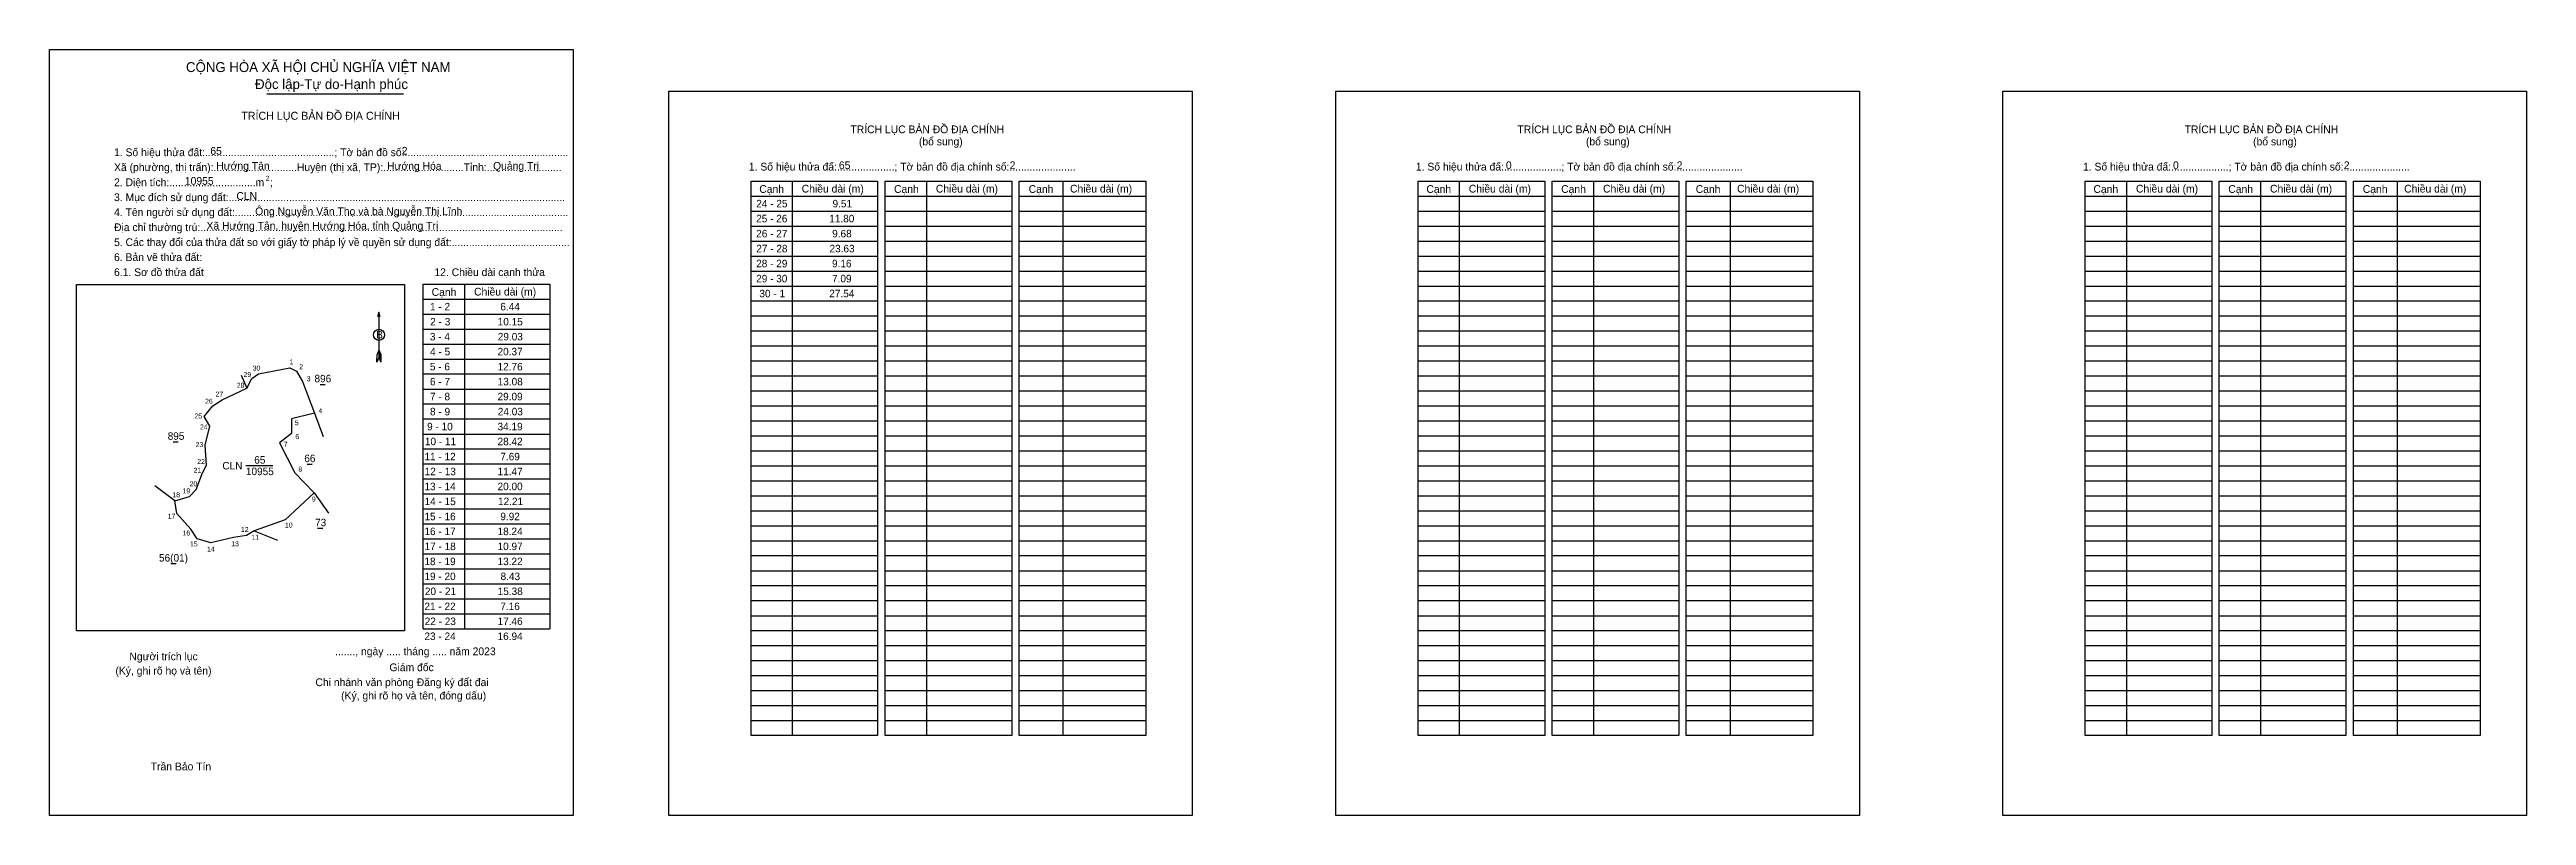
# Model space of a CAD drawing. Extents: x 547238 to 549376, y 1844140 to 1844801.
import ezdxf

# ---------------------------------------------------------------- set-up
doc = ezdxf.new("R2010")
doc.units = 0
for name, color, linetype in [('Level 1', 7, 'Continuous'), ('Level 10', 7, 'Continuous'), ('Level 13', 7, 'Continuous'), ('Level 2', 7, 'Continuous'), ('Level 27', 7, 'Continuous'), ('Level 36', 7, 'Continuous'), ('Level 52', 7, 'Continuous'), ('Level 6', 7, 'Continuous'), ('Level 9', 7, 'Continuous')]:
    doc.layers.add(name, color=color, linetype=linetype)

msp = doc.modelspace()

# ---------------------------------------------------------------- linework, layer by layer
at = {"layer": 'Level 1'}
for p, q in [((547238, 1844800.6), (547238, 1844800.6)), ((547772.5, 1844764.6), (547772.5, 1844764.6)), ((547843.5, 1844674.1), (547952.7, 1844674.1)), ((547879, 1844687), (547879, 1844208.6)), ((547959.2, 1844674.1), (548068.5, 1844674.1)), ((547994.8, 1844687), (547994.8, 1844208.6)), ((548075, 1844674.1), (548184.2, 1844674.1)), ((548112.7, 1844687), (548112.7, 1844208.6)), ((548419.2, 1844674.1), (548528.5, 1844674.1)), ((548454.8, 1844687), (548454.8, 1844208.6)), ((548535, 1844674.1), (548644.2, 1844674.1)), ((548570.5, 1844687), (548570.5, 1844208.6)), ((548650.7, 1844674.1), (548760, 1844674.1)), ((548688.5, 1844687), (548688.5, 1844208.6)), ((548995, 1844674.1), (549104.2, 1844674.1)), ((549030.5, 1844687), (549030.5, 1844208.6)), ((549110.7, 1844674.1), (549220, 1844674.1)), ((549146.3, 1844687), (549146.3, 1844208.6)), ((549226.5, 1844674.1), (549335.8, 1844674.1)), ((549264.2, 1844687), (549264.2, 1844208.6)), ((547843.5, 1844661.2), (547952.7, 1844661.2)), ((547959.2, 1844661.2), (548068.5, 1844661.2)), ((548075, 1844661.2), (548184.2, 1844661.2)), ((548419.2, 1844661.2), (548528.5, 1844661.2)), ((548535, 1844661.2), (548644.2, 1844661.2)), ((548650.7, 1844661.2), (548760, 1844661.2)), ((548995, 1844661.2), (549104.2, 1844661.2)), ((549110.7, 1844661.2), (549220, 1844661.2)), ((549226.5, 1844661.2), (549335.8, 1844661.2)), ((547843.5, 1844648.2), (547952.7, 1844648.2)), ((547843.5, 1844635.3), (547952.7, 1844635.3)), ((547959.2, 1844648.2), (548068.5, 1844648.2)), ((547959.2, 1844635.3), (548068.5, 1844635.3)), ((548075, 1844648.2), (548184.2, 1844648.2)), ((548075, 1844635.3), (548184.2, 1844635.3)), ((548419.2, 1844648.2), (548528.5, 1844648.2)), ((548419.2, 1844635.3), (548528.5, 1844635.3)), ((548535, 1844648.2), (548644.2, 1844648.2)), ((548535, 1844635.3), (548644.2, 1844635.3)), ((548650.7, 1844648.2), (548760, 1844648.2)), ((548650.7, 1844635.3), (548760, 1844635.3)), ((548995, 1844648.2), (549104.2, 1844648.2)), ((548995, 1844635.3), (549104.2, 1844635.3)), ((549110.7, 1844648.2), (549220, 1844648.2)), ((549110.7, 1844635.3), (549220, 1844635.3)), ((549226.5, 1844648.2), (549335.8, 1844648.2)), ((549226.5, 1844635.3), (549335.8, 1844635.3)), ((547843.5, 1844622.4), (547952.7, 1844622.4)), ((547843.5, 1844609.4), (547952.7, 1844609.4)), ((547959.2, 1844622.4), (548068.5, 1844622.4)), ((547959.2, 1844609.4), (548068.5, 1844609.4)), ((548075, 1844622.4), (548184.2, 1844622.4)), ((548075, 1844609.4), (548184.2, 1844609.4)), ((548419.2, 1844622.4), (548528.5, 1844622.4)), ((548419.2, 1844609.4), (548528.5, 1844609.4)), ((548535, 1844622.4), (548644.2, 1844622.4)), ((548535, 1844609.4), (548644.2, 1844609.4)), ((548650.7, 1844622.4), (548760, 1844622.4)), ((548650.7, 1844609.4), (548760, 1844609.4)), ((548995, 1844622.4), (549104.2, 1844622.4)), ((548995, 1844609.4), (549104.2, 1844609.4)), ((549110.7, 1844622.4), (549220, 1844622.4)), ((549110.7, 1844609.4), (549220, 1844609.4)), ((549226.5, 1844622.4), (549335.8, 1844622.4)), ((549226.5, 1844609.4), (549335.8, 1844609.4)), ((547261.4, 1844597.8), (547261.4, 1844597.8)), ((547261.4, 1844597.8), (547544.3, 1844597.8)), ((547261.4, 1844298.9), (547261.4, 1844597.8)), ((547544.3, 1844597.8), (547544.3, 1844298.9)), ((547560.6, 1844585.2), (547669.9, 1844585.2)), ((547596.2, 1844598.2), (547596.2, 1844300.7)), ((547843.5, 1844596.5), (547952.7, 1844596.5)), ((547959.2, 1844596.5), (548068.5, 1844596.5)), ((548075, 1844596.5), (548184.2, 1844596.5)), ((548419.2, 1844596.5), (548528.5, 1844596.5)), ((548535, 1844596.5), (548644.2, 1844596.5)), ((548650.7, 1844596.5), (548760, 1844596.5)), ((548995, 1844596.5), (549104.2, 1844596.5)), ((549110.7, 1844596.5), (549220, 1844596.5)), ((549226.5, 1844596.5), (549335.8, 1844596.5)), ((547522.3, 1844574), (547522.3, 1844534.9)), ((547560.6, 1844572.3), (547669.9, 1844572.3)), ((547843.5, 1844583.6), (547952.7, 1844583.6)), ((547843.5, 1844570.7), (547952.7, 1844570.7)), ((547959.2, 1844583.6), (548068.5, 1844583.6)), ((547959.2, 1844570.7), (548068.5, 1844570.7)), ((548075, 1844583.6), (548184.2, 1844583.6)), ((548075, 1844570.7), (548184.2, 1844570.7)), ((548419.2, 1844583.6), (548528.5, 1844583.6)), ((548419.2, 1844570.7), (548528.5, 1844570.7)), ((548535, 1844583.6), (548644.2, 1844583.6)), ((548535, 1844570.7), (548644.2, 1844570.7)), ((548650.7, 1844583.6), (548760, 1844583.6)), ((548650.7, 1844570.7), (548760, 1844570.7)), ((548995, 1844583.6), (549104.2, 1844583.6)), ((548995, 1844570.7), (549104.2, 1844570.7)), ((549110.7, 1844583.6), (549220, 1844583.6)), ((549110.7, 1844570.7), (549220, 1844570.7)), ((549226.5, 1844583.6), (549335.8, 1844583.6)), ((549226.5, 1844570.7), (549335.8, 1844570.7)), ((547560.6, 1844559.4), (547669.9, 1844559.4)), ((547560.6, 1844546.4), (547669.9, 1844546.4)), ((547843.5, 1844557.7), (547952.7, 1844557.7)), ((547843.5, 1844544.8), (547952.7, 1844544.8)), ((547959.2, 1844557.7), (548068.5, 1844557.7)), ((547959.2, 1844544.8), (548068.5, 1844544.8)), ((548075, 1844557.7), (548184.2, 1844557.7)), ((548075, 1844544.8), (548184.2, 1844544.8)), ((548419.2, 1844557.7), (548528.5, 1844557.7)), ((548419.2, 1844544.8), (548528.5, 1844544.8)), ((548535, 1844557.7), (548644.2, 1844557.7)), ((548535, 1844544.8), (548644.2, 1844544.8)), ((548650.7, 1844557.7), (548760, 1844557.7)), ((548650.7, 1844544.8), (548760, 1844544.8)), ((548995, 1844557.7), (549104.2, 1844557.7)), ((548995, 1844544.8), (549104.2, 1844544.8)), ((549110.7, 1844557.7), (549220, 1844557.7)), ((549110.7, 1844544.8), (549220, 1844544.8)), ((549226.5, 1844557.7), (549335.8, 1844557.7)), ((549226.5, 1844544.8), (549335.8, 1844544.8)), ((547520.6, 1844530.9), (547520.7, 1844537.4)), ((547522.3, 1844534.9), (547520.6, 1844530.9)), ((547522.3, 1844541.3), (547520.7, 1844537.4)), ((547522.3, 1844541.3), (547524, 1844537.4)), ((547522.3, 1844540.8), (547524, 1844536.8)), ((547522.3, 1844540.2), (547524, 1844536.2)), ((547522.3, 1844539.7), (547524, 1844535.6)), ((547522.3, 1844539.1), (547524, 1844535)), ((547522.3, 1844538.5), (547524, 1844534.5)), ((547522.3, 1844538), (547524, 1844533.9)), ((547522.3, 1844537.4), (547524, 1844533.3)), ((547522.3, 1844536.8), (547524, 1844532.7)), ((547522.3, 1844536.3), (547524, 1844532.1)), ((547522.3, 1844535.7), (547524, 1844531.6)), ((547522.3, 1844534.9), (547524, 1844530.9)), ((547524, 1844530.9), (547524, 1844537.4)), ((547560.6, 1844533.5), (547669.9, 1844533.5)), ((547843.5, 1844531.9), (547952.7, 1844531.9)), ((547959.2, 1844531.9), (548068.5, 1844531.9)), ((548075, 1844531.9), (548184.2, 1844531.9)), ((548419.2, 1844531.9), (548528.5, 1844531.9)), ((548535, 1844531.9), (548644.2, 1844531.9)), ((548650.7, 1844531.9), (548760, 1844531.9)), ((548995, 1844531.9), (549104.2, 1844531.9)), ((549110.7, 1844531.9), (549220, 1844531.9)), ((549226.5, 1844531.9), (549335.8, 1844531.9)), ((547560.6, 1844520.6), (547669.9, 1844520.6)), ((547560.6, 1844507.6), (547669.9, 1844507.6)), ((547843.5, 1844518.9), (547952.7, 1844518.9)), ((547843.5, 1844506), (547952.7, 1844506)), ((547959.2, 1844518.9), (548068.5, 1844518.9)), ((547959.2, 1844506), (548068.5, 1844506)), ((548075, 1844518.9), (548184.2, 1844518.9)), ((548075, 1844506), (548184.2, 1844506)), ((548419.2, 1844518.9), (548528.5, 1844518.9)), ((548419.2, 1844506), (548528.5, 1844506)), ((548535, 1844518.9), (548644.2, 1844518.9)), ((548535, 1844506), (548644.2, 1844506)), ((548650.7, 1844518.9), (548760, 1844518.9)), ((548650.7, 1844506), (548760, 1844506)), ((548995, 1844518.9), (549104.2, 1844518.9)), ((548995, 1844506), (549104.2, 1844506)), ((549110.7, 1844518.9), (549220, 1844518.9)), ((549110.7, 1844506), (549220, 1844506)), ((549226.5, 1844518.9), (549335.8, 1844518.9)), ((549226.5, 1844506), (549335.8, 1844506)), ((547560.6, 1844494.7), (547669.9, 1844494.7)), ((547560.6, 1844481.8), (547669.9, 1844481.8)), ((547843.5, 1844493.1), (547952.7, 1844493.1)), ((547843.5, 1844480.1), (547952.7, 1844480.1)), ((547959.2, 1844493.1), (548068.5, 1844493.1)), ((547959.2, 1844480.1), (548068.5, 1844480.1)), ((548075, 1844493.1), (548184.2, 1844493.1)), ((548075, 1844480.1), (548184.2, 1844480.1)), ((548419.2, 1844493.1), (548528.5, 1844493.1)), ((548419.2, 1844480.1), (548528.5, 1844480.1)), ((548535, 1844493.1), (548644.2, 1844493.1)), ((548535, 1844480.1), (548644.2, 1844480.1)), ((548650.7, 1844493.1), (548760, 1844493.1)), ((548650.7, 1844480.1), (548760, 1844480.1)), ((548995, 1844493.1), (549104.2, 1844493.1)), ((548995, 1844480.1), (549104.2, 1844480.1)), ((549110.7, 1844493.1), (549220, 1844493.1)), ((549110.7, 1844480.1), (549220, 1844480.1)), ((549226.5, 1844493.1), (549335.8, 1844493.1)), ((549226.5, 1844480.1), (549335.8, 1844480.1)), ((547560.6, 1844468.8), (547669.9, 1844468.8)), ((547843.5, 1844467.2), (547952.7, 1844467.2)), ((547959.2, 1844467.2), (548068.5, 1844467.2)), ((548075, 1844467.2), (548184.2, 1844467.2)), ((548419.2, 1844467.2), (548528.5, 1844467.2)), ((548535, 1844467.2), (548644.2, 1844467.2)), ((548650.7, 1844467.2), (548760, 1844467.2)), ((548995, 1844467.2), (549104.2, 1844467.2)), ((549110.7, 1844467.2), (549220, 1844467.2)), ((549226.5, 1844467.2), (549335.8, 1844467.2)), ((547560.6, 1844455.9), (547669.9, 1844455.9)), ((547560.6, 1844443), (547669.9, 1844443)), ((547843.5, 1844454.3), (547952.7, 1844454.3)), ((547843.5, 1844441.3), (547952.7, 1844441.3)), ((547959.2, 1844454.3), (548068.5, 1844454.3)), ((547959.2, 1844441.3), (548068.5, 1844441.3)), ((548075, 1844454.3), (548184.2, 1844454.3)), ((548075, 1844441.3), (548184.2, 1844441.3)), ((548419.2, 1844454.3), (548528.5, 1844454.3)), ((548419.2, 1844441.3), (548528.5, 1844441.3)), ((548535, 1844454.3), (548644.2, 1844454.3)), ((548535, 1844441.3), (548644.2, 1844441.3)), ((548650.7, 1844454.3), (548760, 1844454.3)), ((548650.7, 1844441.3), (548760, 1844441.3)), ((548995, 1844454.3), (549104.2, 1844454.3)), ((548995, 1844441.3), (549104.2, 1844441.3)), ((549110.7, 1844454.3), (549220, 1844454.3)), ((549110.7, 1844441.3), (549220, 1844441.3)), ((549226.5, 1844454.3), (549335.8, 1844454.3)), ((549226.5, 1844441.3), (549335.8, 1844441.3)), ((547560.6, 1844430), (547669.9, 1844430)), ((547560.6, 1844417.1), (547669.9, 1844417.1)), ((547843.5, 1844428.4), (547952.7, 1844428.4)), ((547843.5, 1844415.5), (547952.7, 1844415.5)), ((547959.2, 1844428.4), (548068.5, 1844428.4)), ((547959.2, 1844415.5), (548068.5, 1844415.5)), ((548075, 1844428.4), (548184.2, 1844428.4)), ((548075, 1844415.5), (548184.2, 1844415.5)), ((548419.2, 1844428.4), (548528.5, 1844428.4)), ((548419.2, 1844415.5), (548528.5, 1844415.5)), ((548535, 1844428.4), (548644.2, 1844428.4)), ((548535, 1844415.5), (548644.2, 1844415.5)), ((548650.7, 1844428.4), (548760, 1844428.4)), ((548650.7, 1844415.5), (548760, 1844415.5)), ((548995, 1844428.4), (549104.2, 1844428.4)), ((548995, 1844415.5), (549104.2, 1844415.5)), ((549110.7, 1844428.4), (549220, 1844428.4)), ((549110.7, 1844415.5), (549220, 1844415.5)), ((549226.5, 1844428.4), (549335.8, 1844428.4)), ((549226.5, 1844415.5), (549335.8, 1844415.5)), ((547560.6, 1844404.2), (547669.9, 1844404.2)), ((547843.5, 1844402.6), (547952.7, 1844402.6)), ((547959.2, 1844402.6), (548068.5, 1844402.6)), ((548075, 1844402.6), (548184.2, 1844402.6)), ((548419.2, 1844402.6), (548528.5, 1844402.6)), ((548535, 1844402.6), (548644.2, 1844402.6)), ((548650.7, 1844402.6), (548760, 1844402.6)), ((548995, 1844402.6), (549104.2, 1844402.6)), ((549110.7, 1844402.6), (549220, 1844402.6)), ((549226.5, 1844402.6), (549335.8, 1844402.6)), ((547560.6, 1844391.3), (547669.9, 1844391.3)), ((547560.6, 1844378.3), (547669.9, 1844378.3)), ((547843.5, 1844389.6), (547952.7, 1844389.6)), ((547843.5, 1844376.7), (547952.7, 1844376.7)), ((547959.2, 1844389.6), (548068.5, 1844389.6)), ((547959.2, 1844376.7), (548068.5, 1844376.7)), ((548075, 1844389.6), (548184.2, 1844389.6)), ((548075, 1844376.7), (548184.2, 1844376.7)), ((548419.2, 1844389.6), (548528.5, 1844389.6)), ((548419.2, 1844376.7), (548528.5, 1844376.7)), ((548535, 1844389.6), (548644.2, 1844389.6)), ((548535, 1844376.7), (548644.2, 1844376.7)), ((548650.7, 1844389.6), (548760, 1844389.6)), ((548650.7, 1844376.7), (548760, 1844376.7)), ((548995, 1844389.6), (549104.2, 1844389.6)), ((548995, 1844376.7), (549104.2, 1844376.7)), ((549110.7, 1844389.6), (549220, 1844389.6)), ((549110.7, 1844376.7), (549220, 1844376.7)), ((549226.5, 1844389.6), (549335.8, 1844389.6)), ((549226.5, 1844376.7), (549335.8, 1844376.7)), ((547560.6, 1844365.4), (547669.9, 1844365.4)), ((547560.6, 1844352.5), (547669.9, 1844352.5)), ((547843.5, 1844363.8), (547952.7, 1844363.8)), ((547843.5, 1844350.8), (547952.7, 1844350.8)), ((547959.2, 1844363.8), (548068.5, 1844363.8)), ((547959.2, 1844350.8), (548068.5, 1844350.8)), ((548075, 1844363.8), (548184.2, 1844363.8)), ((548075, 1844350.8), (548184.2, 1844350.8)), ((548419.2, 1844363.8), (548528.5, 1844363.8)), ((548419.2, 1844350.8), (548528.5, 1844350.8)), ((548535, 1844363.8), (548644.2, 1844363.8)), ((548535, 1844350.8), (548644.2, 1844350.8)), ((548650.7, 1844363.8), (548760, 1844363.8)), ((548650.7, 1844350.8), (548760, 1844350.8)), ((548995, 1844363.8), (549104.2, 1844363.8)), ((548995, 1844350.8), (549104.2, 1844350.8)), ((549110.7, 1844363.8), (549220, 1844363.8)), ((549110.7, 1844350.8), (549220, 1844350.8)), ((549226.5, 1844363.8), (549335.8, 1844363.8)), ((549226.5, 1844350.8), (549335.8, 1844350.8)), ((547560.6, 1844339.5), (547669.9, 1844339.5)), ((547843.5, 1844337.9), (547952.7, 1844337.9)), ((547959.2, 1844337.9), (548068.5, 1844337.9)), ((548075, 1844337.9), (548184.2, 1844337.9)), ((548419.2, 1844337.9), (548528.5, 1844337.9)), ((548535, 1844337.9), (548644.2, 1844337.9)), ((548650.7, 1844337.9), (548760, 1844337.9)), ((548995, 1844337.9), (549104.2, 1844337.9)), ((549110.7, 1844337.9), (549220, 1844337.9)), ((549226.5, 1844337.9), (549335.8, 1844337.9)), ((547560.6, 1844326.6), (547669.9, 1844326.6)), ((547560.6, 1844313.7), (547669.9, 1844313.7)), ((547843.5, 1844325), (547952.7, 1844325)), ((547843.5, 1844312), (547952.7, 1844312)), ((547959.2, 1844325), (548068.5, 1844325)), ((547959.2, 1844312), (548068.5, 1844312)), ((548075, 1844325), (548184.2, 1844325)), ((548075, 1844312), (548184.2, 1844312)), ((548419.2, 1844325), (548528.5, 1844325)), ((548419.2, 1844312), (548528.5, 1844312)), ((548535, 1844325), (548644.2, 1844325)), ((548535, 1844312), (548644.2, 1844312)), ((548650.7, 1844325), (548760, 1844325)), ((548650.7, 1844312), (548760, 1844312)), ((548995, 1844325), (549104.2, 1844325)), ((548995, 1844312), (549104.2, 1844312)), ((549110.7, 1844325), (549220, 1844325)), ((549110.7, 1844312), (549220, 1844312)), ((549226.5, 1844325), (549335.8, 1844325)), ((549226.5, 1844312), (549335.8, 1844312)), ((547544.3, 1844298.9), (547261.4, 1844298.9)), ((547541.2, 1844298.9), (547541.2, 1844298.9)), ((547560.6, 1844300.7), (547669.9, 1844300.7)), ((547843.5, 1844299.1), (547952.7, 1844299.1)), ((547843.5, 1844286.2), (547952.7, 1844286.2)), ((547959.2, 1844299.1), (548068.5, 1844299.1)), ((547959.2, 1844286.2), (548068.5, 1844286.2)), ((548075, 1844299.1), (548184.2, 1844299.1)), ((548075, 1844286.2), (548184.2, 1844286.2)), ((548419.2, 1844299.1), (548528.5, 1844299.1)), ((548419.2, 1844286.2), (548528.5, 1844286.2)), ((548535, 1844299.1), (548644.2, 1844299.1)), ((548535, 1844286.2), (548644.2, 1844286.2)), ((548650.7, 1844299.1), (548760, 1844299.1)), ((548650.7, 1844286.2), (548760, 1844286.2)), ((548995, 1844299.1), (549104.2, 1844299.1)), ((548995, 1844286.2), (549104.2, 1844286.2)), ((549110.7, 1844299.1), (549220, 1844299.1)), ((549110.7, 1844286.2), (549220, 1844286.2)), ((549226.5, 1844299.1), (549335.8, 1844299.1)), ((549226.5, 1844286.2), (549335.8, 1844286.2)), ((547843.5, 1844273.2), (547952.7, 1844273.2)), ((547959.2, 1844273.2), (548068.5, 1844273.2)), ((548075, 1844273.2), (548184.2, 1844273.2)), ((548419.2, 1844273.2), (548528.5, 1844273.2)), ((548535, 1844273.2), (548644.2, 1844273.2)), ((548650.7, 1844273.2), (548760, 1844273.2)), ((548995, 1844273.2), (549104.2, 1844273.2)), ((549110.7, 1844273.2), (549220, 1844273.2)), ((549226.5, 1844273.2), (549335.8, 1844273.2)), ((547843.5, 1844260.3), (547952.7, 1844260.3)), ((547843.5, 1844247.4), (547952.7, 1844247.4)), ((547959.2, 1844260.3), (548068.5, 1844260.3)), ((547959.2, 1844247.4), (548068.5, 1844247.4)), ((548075, 1844260.3), (548184.2, 1844260.3)), ((548075, 1844247.4), (548184.2, 1844247.4)), ((548419.2, 1844260.3), (548528.5, 1844260.3)), ((548419.2, 1844247.4), (548528.5, 1844247.4)), ((548535, 1844260.3), (548644.2, 1844260.3)), ((548535, 1844247.4), (548644.2, 1844247.4)), ((548650.7, 1844260.3), (548760, 1844260.3)), ((548650.7, 1844247.4), (548760, 1844247.4)), ((548995, 1844260.3), (549104.2, 1844260.3)), ((548995, 1844247.4), (549104.2, 1844247.4)), ((549110.7, 1844260.3), (549220, 1844260.3)), ((549110.7, 1844247.4), (549220, 1844247.4)), ((549226.5, 1844260.3), (549335.8, 1844260.3)), ((549226.5, 1844247.4), (549335.8, 1844247.4)), ((547843.5, 1844234.5), (547952.7, 1844234.5)), ((547843.5, 1844221.5), (547952.7, 1844221.5)), ((547959.2, 1844234.5), (548068.5, 1844234.5)), ((547959.2, 1844221.5), (548068.5, 1844221.5)), ((548075, 1844234.5), (548184.2, 1844234.5)), ((548075, 1844221.5), (548184.2, 1844221.5)), ((548419.2, 1844234.5), (548528.5, 1844234.5)), ((548419.2, 1844221.5), (548528.5, 1844221.5)), ((548535, 1844234.5), (548644.2, 1844234.5)), ((548535, 1844221.5), (548644.2, 1844221.5)), ((548650.7, 1844234.5), (548760, 1844234.5)), ((548650.7, 1844221.5), (548760, 1844221.5)), ((548995, 1844234.5), (549104.2, 1844234.5)), ((548995, 1844221.5), (549104.2, 1844221.5)), ((549110.7, 1844234.5), (549220, 1844234.5)), ((549110.7, 1844221.5), (549220, 1844221.5)), ((549226.5, 1844234.5), (549335.8, 1844234.5)), ((549226.5, 1844221.5), (549335.8, 1844221.5)), ((547689.9, 1844139.6), (547689.9, 1844139.6)), ((548224.3, 1844139.6), (548224.3, 1844139.6))]:
    msp.add_line(p, q, dxfattribs=at)
for points in [[(547843.5, 1844687), (547952.7, 1844687), (547952.7, 1844208.6), (547843.5, 1844208.6)], [(547959.2, 1844687), (548068.5, 1844687), (548068.5, 1844208.6), (547959.2, 1844208.6)], [(548075, 1844687), (548184.2, 1844687), (548184.2, 1844208.6), (548075, 1844208.6)], [(548419.2, 1844687), (548528.5, 1844687), (548528.5, 1844208.6), (548419.2, 1844208.6)], [(548535, 1844687), (548644.2, 1844687), (548644.2, 1844208.6), (548535, 1844208.6)], [(548650.7, 1844687), (548760, 1844687), (548760, 1844208.6), (548650.7, 1844208.6)], [(548995, 1844687), (549104.2, 1844687), (549104.2, 1844208.6), (548995, 1844208.6)], [(549110.7, 1844687), (549220, 1844687), (549220, 1844208.6), (549110.7, 1844208.6)], [(549226.5, 1844687), (549335.8, 1844687), (549335.8, 1844208.6), (549226.5, 1844208.6)]]:
    msp.add_lwpolyline(points, close=True, dxfattribs=at)
for points in [[(547560.6, 1844300.7), (547560.6, 1844598.2), (547669.9, 1844598.2), (547669.9, 1844300.7)], [(547523.4, 1844569.8), (547522.3, 1844574), (547521.2, 1844569.8)]]:
    msp.add_lwpolyline(points, dxfattribs=at)
msp.add_circle((547522.3, 1844554.4), 4.77, dxfattribs=at)
at = {"layer": 'Level 10'}
msp.add_lwpolyline([(547347.9, 1844400.2), (547346.1, 1844411), (547358.7, 1844415), (547364.6, 1844421), (547370.1, 1844435.4), (547373.4, 1844441.8), (547372.4, 1844459.2), (547376.3, 1844475.7), (547371.5, 1844483.9), (547378.9, 1844493.1), (547387, 1844498.4), (547408.4, 1844508.5), (547412.6, 1844516.6), (547418.4, 1844520.7), (547445.5, 1844525.8), (547451.3, 1844522.9), (547456.4, 1844514.1), (547466.6, 1844486.9), (547446.8, 1844481.8), (547446.9, 1844469.1), (547436.4, 1844461.2), (547449.8, 1844435.4), (547466.4, 1844418.1), (547441.4, 1844394.7), (547414.7, 1844385.1), (547408, 1844381.3), (547396.7, 1844379.4), (547377.2, 1844374.9), (547365.5, 1844378.3), (547360.1, 1844386.6)], close=True, dxfattribs=at)
at = {"layer": 'Level 13'}
for p, q in [((547425.5, 1844762.4), (547543.5, 1844762.4)), ((547403.5, 1844519.7), (547408.4, 1844508.5))]:
    msp.add_line(p, q, dxfattribs=at)
at = {"layer": 'Level 2'}
for points in [[(547238, 1844800.6), (547689.9, 1844800.6), (547689.9, 1844139.6), (547238, 1844139.6)], [(547772.5, 1844764.6), (548224.3, 1844764.6), (548224.3, 1844139.6), (547772.5, 1844139.6)], [(548348.2, 1844764.6), (548800.1, 1844764.6), (548800.1, 1844139.6), (548348.2, 1844139.6)], [(548924, 1844764.6), (549375.8, 1844764.6), (549375.8, 1844139.6), (548924, 1844139.6)]]:
    msp.add_lwpolyline(points, close=True, dxfattribs=at)
at = {"layer": 'Level 27'}
for p, q in [((547466.6, 1844486.9), (547474.1, 1844466.7)), ((547346.1, 1844411), (547329, 1844424.2)), ((547466.4, 1844418.1), (547478.7, 1844400.4)), ((547414.7, 1844385.1), (547434.8, 1844377.3))]:
    msp.add_line(p, q, dxfattribs=at)
at = {"layer": 'Level 9'}
for p, q in [((547471.5, 1844511.6), (547476, 1844511.6)), ((547344.6, 1844462.1), (547349.1, 1844462.1)), ((547407.5, 1844441.5), (547430.8, 1844441.5)), ((547460.3, 1844442.8), (547464.8, 1844442.8)), ((547469.4, 1844387.5), (547473.8, 1844387.5)), ((547342.8, 1844357), (547347.3, 1844357))]:
    msp.add_line(p, q, dxfattribs=at)

# ---------------------------------------------------------------- texts
at = {"layer": 'Level 1'}
for s, height, p in [('TRÍCH LỤC BẢN ĐỒ ĐỊA CHÍNH', 6.897, (547403.5, 1844740)), ('TRÍCH LỤC BẢN ĐỒ ĐỊA CHÍNH', 6.681, (547929.3, 1844728.4)), ('TRÍCH LỤC BẢN ĐỒ ĐỊA CHÍNH', 6.681, (548505, 1844728.4)), ('TRÍCH LỤC BẢN ĐỒ ĐỊA CHÍNH', 6.681, (549080.8, 1844728.4)), ('1. Số hiệu thửa đất:.............................................; Tờ bản đồ số:.........................................................', 6.6809, (547293.7, 1844708.6)), ('(bổ sung)', 6.68, (547988.4, 1844717.9)), ('(bổ sung)', 6.68, (548564.1, 1844717.9)), ('(bổ sung)', 6.68, (549139.9, 1844717.9)), ('Xã (phường, thị trấn):.............................Huyện (thị xã, TP):............................Tỉnh:..........................', 6.6809, (547293.7, 1844695.7)), ('1. Số hiệu thửa đấ:....................; Tờ bản đồ địa chính số:.......................', 6.681, (547841.6, 1844696.2)), ('1. Số hiệu thửa đấ:....................; Tờ bản đồ địa chính số:.......................', 6.681, (548417.3, 1844696.2)), ('1. Số hiệu thửa đấ:....................; Tờ bản đồ địa chính số:.......................', 6.681, (548993.1, 1844696.2)), ('3. Mục đích sử dụng đất:.....................................................................................................................', 6.6809, (547293.7, 1844669.8)), ('2. Diện tích:..............................m  ;', 6.681, (547293.7, 1844682.7)), ('2', 4.31, (547424.6, 1844687.3)), ('Cạnh', 6.68, (547850.6, 1844676.9)), ('Chiều dài (m)', 6.681, (547887.2, 1844677.2)), ('Cạnh', 6.68, (547966.9, 1844676.9)), ('Chiều dài (m)', 6.681, (548003, 1844677.2)), ('Cạnh', 6.68, (548083.1, 1844676.9)), ('Chiều dài (m)', 6.681, (548118.8, 1844677.2)), ('Cạnh', 6.68, (548426.4, 1844676.9)), ('Chiều dài (m)', 6.681, (548463, 1844677.2)), ('Cạnh', 6.68, (548542.7, 1844676.9)), ('Chiều dài (m)', 6.681, (548578.8, 1844677.2)), ('Cạnh', 6.68, (548658.8, 1844676.9)), ('Chiều dài (m)', 6.681, (548694.5, 1844677.2)), ('Cạnh', 6.68, (549002.1, 1844676.9)), ('Chiều dài (m)', 6.681, (549038.8, 1844677.2)), ('Cạnh', 6.68, (549118.5, 1844676.9)), ('Chiều dài (m)', 6.681, (549154.5, 1844677.2)), ('Cạnh', 6.68, (549234.6, 1844676.9)), ('Chiều dài (m)', 6.681, (549270.3, 1844677.2)), ('Địa chỉ thường trú:..............................................................................................................................', 6.6809, (547293.7, 1844643.9)), ('4. Tên người sử dụng đất:....................................................................................................................', 6.6809, (547293.7, 1844656.9)), ('5. Các thay đổi của thửa đất so với giấy tờ pháp lý về quyền sử dụng đất:.........................................', 6.6809, (547293.7, 1844631)), ('6. Bản vẽ thửa đất:', 6.681, (547293.7, 1844618.1)), ('6.1. Sơ đồ thửa đất', 6.681, (547293.7, 1844605.1)), ('12. Chiều dài cạnh thửa', 6.681, (547570.2, 1844605.1)), ('Cạnh', 6.68, (547567.8, 1844588)), ('Chiều dài (m)', 6.681, (547604.4, 1844588.3)), ('B', 6.47, (547519.9, 1844551.3)), ('(Ký, ghi rõ họ và tên)', 6.681, (547294.9, 1844261.2)), ('Người trích lục', 6.681, (547306.9, 1844273.5)), ('......., ngày ..... tháng ..... năm 2023', 6.681, (547484.5, 1844277.9)), ('Giám đốc', 6.68, (547531.4, 1844264.1)), ('Chi nhánh văn phòng Đăng ký đất đai', 6.681, (547467.5, 1844251.2)), ('(Ký, ghi rõ họ và tên, đóng dấu)', 6.681, (547489.7, 1844239.7)), ('Trần Bảo Tín', 6.681, (547325.4, 1844178.5))]:
    msp.add_text(s, height=height, dxfattribs=at).set_placement(p)
at = {"layer": 'Level 13'}
for s, height, p in [('CỘNG HÒA XÃ HỘI CHỦ NGHĨA VIỆT NAM', 8.534, (547355.8, 1844781.2)), ('Độc lập-Tự do-Hạnh phúc', 8.534, (547415.4, 1844766.5)), ('CLN', 6.47, (547387.2, 1844438.2)), ('10955', 6.47, (547407.5, 1844433.3)), ('65', 6.47, (547414.7, 1844443.2))]:
    msp.add_text(s, height=height, dxfattribs=at).set_placement(p)
at = {"layer": 'Level 36'}
for s, p in [('896', (547466.7, 1844513.4)), ('895', (547340, 1844463.8)), ('66', (547457.9, 1844444.5)), ('73', (547467.2, 1844389.2)), ('56(01)', (547332.5, 1844358.7))]:
    msp.add_text(s, height=6.47, dxfattribs=at).set_placement(p)
at = {"layer": 'Level 52'}
for s, p in [('24 - 25', (547848, 1844664.4)), ('9.51', (547913.8, 1844664.4)), ('25 - 26', (547847.9, 1844651.5)), ('11.80', (547911, 1844651.5)), ('26 - 27', (547847.9, 1844638.5)), ('27 - 28', (547848, 1844625.6)), ('23.63', (547911.2, 1844625.6)), ('9.68', (547913.5, 1844638.5)), ('28 - 29', (547847.9, 1844612.7)), ('29 - 30', (547847.9, 1844599.7)), ('9.16', (547913.4, 1844612.7)), ('7.09', (547913.4, 1844599.7)), ('30 - 1', (547850.7, 1844586.8)), ('27.54', (547911, 1844586.8)), ('1 - 2', (547566.4, 1844575.5)), ('2 - 3', (547566.6, 1844562.5)), ('10.15', (547624.8, 1844562.5)), ('6.44', (547627.1, 1844575.5)), ('3 - 4', (547566.3, 1844549.6)), ('4 - 5', (547566.5, 1844536.7)), ('20.37', (547624.7, 1844536.7)), ('29.03', (547624.9, 1844549.6)), ('5 - 6', (547566.3, 1844523.7)), ('12.76', (547624.7, 1844523.7)), ('6 - 7', (547566.4, 1844510.8)), ('7 - 8', (547566.4, 1844497.9)), ('29.09', (547624.7, 1844497.9)), ('13.08', (547624.8, 1844510.8)), ('9 - 10', (547563.9, 1844472)), ('8 - 9', (547566.4, 1844484.9)), ('34.19', (547624.7, 1844472)), ('24.03', (547624.9, 1844484.9)), ('10 - 11', (547562, 1844459.1)), ('28.42', (547624.7, 1844459.1)), ('11 - 12', (547561.6, 1844446.1)), ('12 - 13', (547561.8, 1844433.2)), ('11.47', (547624.7, 1844433.2)), ('7.69', (547627.1, 1844446.1)), ('13 - 14', (547561.6, 1844420.3)), ('14 - 15', (547561.7, 1844407.4)), ('20.00', (547624.7, 1844420.3)), ('12.21', (547625.1, 1844407.4)), ('15 - 16', (547561.6, 1844394.4)), ('9.92', (547627.1, 1844394.4)), ('16 - 17', (547561.6, 1844381.5)), ('17 - 18', (547561.7, 1844368.6)), ('18.24', (547624.7, 1844381.5)), ('10.97', (547624.7, 1844368.6)), ('18 - 19', (547561.6, 1844355.6)), ('13.22', (547624.7, 1844355.6)), ('19 - 20', (547561.6, 1844342.7)), ('20 - 21', (547562, 1844329.8)), ('15.38', (547624.8, 1844329.8)), ('8.43', (547627.3, 1844342.7)), ('21 - 22', (547561.6, 1844316.8)), ('22 - 23', (547561.8, 1844303.9)), ('17.46', (547624.7, 1844303.9)), ('7.16', (547627.1, 1844316.8)), ('23 - 24', (547561.6, 1844291)), ('16.94', (547624.7, 1844291))]:
    msp.add_text(s, height=6.47, dxfattribs=at).set_placement(p)
at = {"layer": 'Level 6'}
for s, height, p in [('65', 6.68, (547376.8, 1844709.8)), ('2', 6.68, (547542, 1844709.9)), ('Hướng Tân', 6.68, (547381.9, 1844696.9)), ('Hướng Hóa', 6.68, (547529.3, 1844696.8)), ('Quảng Trị', 6.68, (547620.8, 1844696.9)), ('65', 6.68, (547919.3, 1844697.4)), ('2', 6.68, (548066.7, 1844697.4)), ('0', 6.68, (548495, 1844697.4)), ('2', 6.68, (548642.4, 1844697.4)), ('0', 6.68, (549070.8, 1844697.4)), ('2', 6.68, (549218.2, 1844697.4)), ('10955', 6.68, (547354.8, 1844683.9)), ('CLN', 6.68, (547399.3, 1844670.9)), ('Xã Hướng Tân, huyện Hướng Hóa, tỉnh Quảng Trị', 6.681, (547373.5, 1844645.2)), ('Ông Nguyễn Văn Thọ và bà Nguyễn Thị Lĩnh', 6.681, (547415.5, 1844657.7))]:
    msp.add_text(s, height=height, dxfattribs=at).set_placement(p)
at = {"layer": 'Level 9'}
for s, p in [('29', (547405.5, 1844518)), ('30', (547413.3, 1844523.5)), ('1', (547445.1, 1844528.9)), ('2', (547453.5, 1844524.7)), ('26', (547372.3, 1844494.9)), ('27', (547381.3, 1844501)), ('28', (547399.6, 1844508.7)), ('3', (547460, 1844514.3)), ('25', (547363.1, 1844482.2)), ('5', (547449.7, 1844476.4)), ('4', (547470.1, 1844486.7)), ('23', (547364.1, 1844457.5)), ('24', (547367.9, 1844472.7)), ('7', (547440.2, 1844457.9)), ('6', (547450.2, 1844464.5)), ('21', (547362.4, 1844435.4)), ('22', (547365.5, 1844442.9)), ('8', (547452.8, 1844436.4)), ('18', (547344, 1844414.2)), ('19', (547352.8, 1844417.5)), ('20', (547358.9, 1844423.7)), ('9', (547464.4, 1844410.5)), ('17', (547340, 1844395.7)), ('10', (547441.2, 1844388)), ('16', (547352.8, 1844381.2)), ('15', (547359.3, 1844371.8)), ('14', (547374, 1844367.3)), ('13', (547394.8, 1844371.9)), ('12', (547403.2, 1844384.2)), ('11', (547412.3, 1844377.5))]:
    msp.add_text(s, height=4.31, dxfattribs=at).set_placement(p)

doc.saveas('drawing.dxf')
